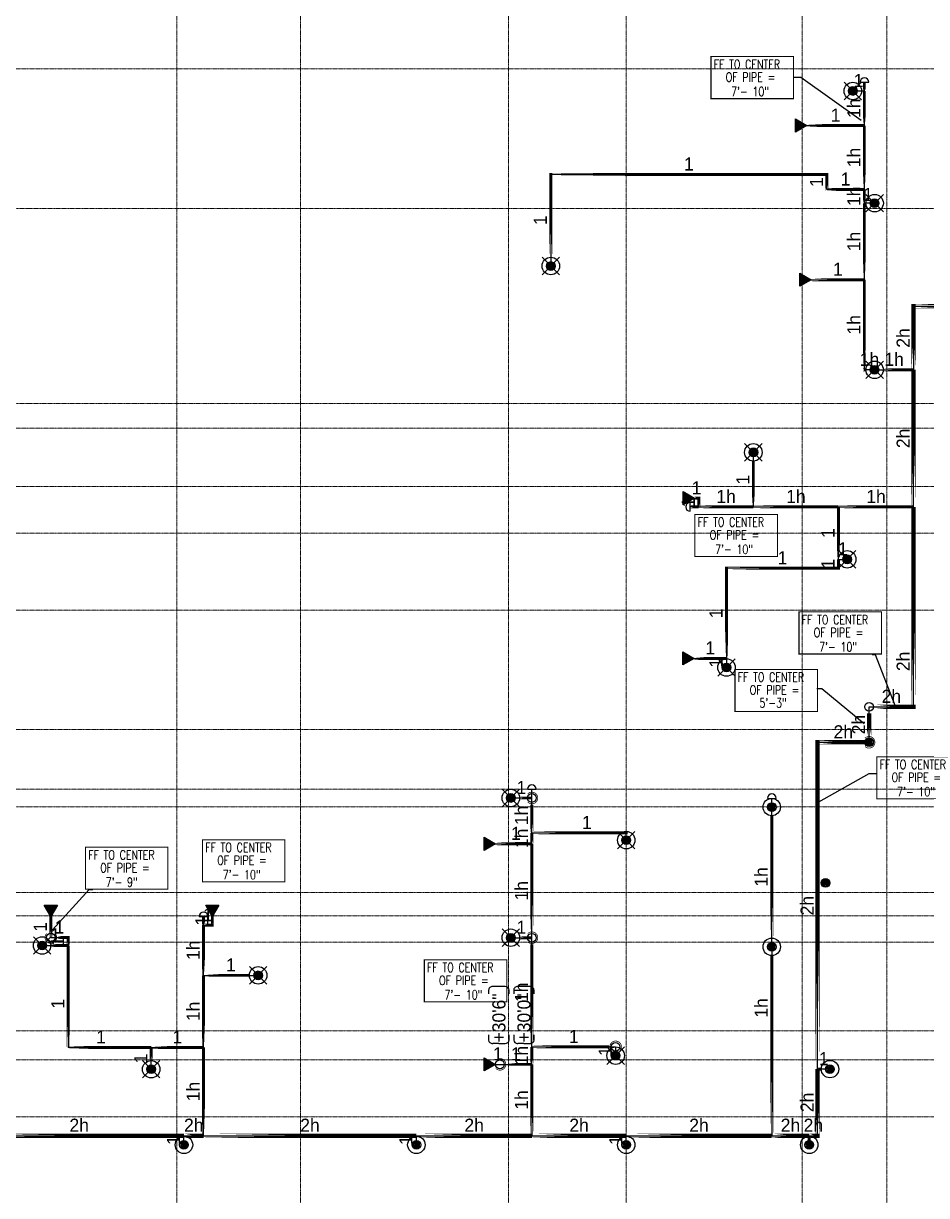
# Model space of a CAD drawing. Header units: inches. Extents: x -6295 to 241, y -496 to 3079.
# Drawn here: x -2546 to -1926, y 285 to 1090 of the extents above; entities that cross this region are included whole.
import ezdxf
from ezdxf.enums import TextEntityAlignment as Align

# ---------------------------------------------------------------- set-up
doc = ezdxf.new("R2010")
doc.units = ezdxf.units.IN
doc.header["$MEASUREMENT"] = 0
doc.linetypes.add('Grid Line', pattern=[0.875, 0.5, -0.125, 0.125, -0.125])
for name, color, linetype in [('Coordination', 1, 'Continuous'), ('headdn', 7, 'Continuous'), ('HEIGHT', 7, 'Continuous'), ('PIPEBL', 4, 'Continuous'), ('pipemn', 6, 'Continuous'), ('PIPESPC', 7, 'Continuous'), ('spk-cap', 7, 'Continuous'), ('spk-pipedrop', 7, 'Continuous'), ('spk-piperise', 7, 'Continuous'), ('TIDYPIPE', 7, 'Continuous')]:
    doc.layers.add(name, color=color, linetype=linetype)
doc.layers.add('S-GRID', color=1, linetype='Continuous', lineweight=9)
doc.styles.add('PDA1', font='ROMAND', dxfattribs={"width": 0.755})
doc.styles.add('PIPE', font='PIPE.SHX')
doc.dimstyles.get("Standard").update_dxf_attribs({"dimtxt": 0.18, "dimasz": 0.18, "dimexe": 0.18, "dimexo": 0.0625, "dimgap": 0.09, "dimtad": 0, "dimtih": 1, "dimtoh": 1, "dimdec": 4, "dimzin": 0, "dimdsep": 46, "dimtxsty": 'Standard', "dimcen": 0.09, "dimadec": 0, "dimazin": 0, "dimtfac": 1, "dimtdec": 4, "dimtofl": 0, "dimtmove": 0, "dimatfit": 3, "dimfxl": 1, "dimtolj": 1, "dimtzin": 0, "dimarcsym": 0})

# ---------------------------------------------------------------- blocks, each defined once
blk = doc.blocks.new('side2')
for p, q in [((0, 0), (7.79, 4.5)), ((7.79, -4.5), (0, 0)), ((7.79, 4.5), (7.79, -4.5))]:
    blk.add_line(p, q)
blk.add_solid([(7.79, -4.5), (0, 0), (7.79, 4.5)])
blk = doc.blocks.new('dpend2')
for p, q in [((-6, -6), (6, 6)), ((6, -6), (-6, 6))]:
    blk.add_line(p, q)
for radius in [6, 3]:
    blk.add_circle((0, 0), radius)
for points in [[(0, 0), (-3, 0), (-2.08, 2.07)], [(0, 0), (-3, 0), (-2.08, -2.07)], [(0, 0), (0, 3), (-2.12, 2.14)], [(0, 0), (0, -3), (-2.12, -2.14)], [(0, 0), (0, 3), (2.12, 2.14)], [(0, 0), (3, 0), (2.08, 2.07)], [(0, 0), (3, 0), (2.08, -2.07)], [(0, 0), (0, -3), (2.12, -2.14)]]:
    blk.add_solid(points)
blk = doc.blocks.new('rise')
blk.add_circle((0, 0), 3)
blk = doc.blocks.new('dpend1')
for radius in [6, 3]:
    blk.add_circle((0, 0), radius)
for points in [[(0.01, 2.97), (-2.53, -1.59), (-2.62, 1.36)], [(0.01, 2.97), (-2.49, -1.59), (2.52, -1.59)], [(2.52, -1.59), (0.01, 2.97), (2.6, 1.47)], [(2.52, -1.59), (-2.53, -1.59), (0.01, -2.98)]]:
    blk.add_solid(points)
blk = doc.blocks.new('PIPESPC')
at = {"layer": 'PIPESPC', "style": 'PIPE', "width": 0.9}
blk.add_attdef('SIZE', text='', height=9, dxfattribs=at).set_placement((0, 4.02), align=Align.CENTER)
at = {"layer": 'PIPESPC', "style": 'PIPE', "flags": 1}
blk.add_attdef('SCHED', (25.3, 3.89), '', height=9, dxfattribs=at)
blk = doc.blocks.new('CAP')
blk.add_line((0, 3), (0, -3))
blk.add_arc((0, 0), 3, 270, 90)
blk = doc.blocks.new('HEIGHTZ')
at = {"layer": 'HEIGHT'}
blk.add_attdef('HEIGHT', (7.81, 2), '', height=9, dxfattribs=at)
blk = doc.blocks.new('HITEBOX')
at = {"layer": 'HEIGHT', "const_width": 0.2}
for points in [[(6.51, 7.59), (2.14, 7.59, 0.423952), (-0.76, 4.59, -0.016569), (-0.76, 0), (-0.76, -4.59, 0.404541), (2.14, -7.59), (6.51, -7.59)], [(41.76, -7.59), (44.89, -7.59, 0.404851), (47.99, -4.59), (47.99, 4.59, 0.423639), (44.89, 7.59), (41.76, 7.59)]]:
    blk.add_lwpolyline(points, format="xyb", dxfattribs=at)
blk = doc.blocks.new('drop')
blk.add_circle((0, 0), 3)
for points in [[(0.01, 2.97), (-2.53, -1.59), (-2.62, 1.36)], [(0.01, 2.97), (-2.49, -1.59), (2.52, -1.59)], [(2.52, -1.59), (0.01, 2.97), (2.6, 1.47)], [(2.52, -1.59), (-2.53, -1.59), (0.01, -2.98)]]:
    blk.add_solid(points)
blk = doc.blocks.new('vvvvbbbbbbbb')
at = {"layer": 'Coordination', "const_width": 0.75}
blk.add_lwpolyline([(2834.89, 1670.01), (2834.89, 1641.14), (2891.57, 1641.14), (2891.57, 1670.01), (2834.89, 1670.01)], dxfattribs=at)
at = {"layer": 'Coordination', "style": 'PDA1', "width": 0.755}
for s, p in [('FF TO CENTER', (2836.77, 1661.59)), ('OF PIPE = ', (2845.03, 1652.74)), ('7\'- 10"', (2848.77, 1642.88))]:
    blk.add_text(s, height=6.3, dxfattribs=at).set_placement(p)
blk = doc.blocks.new('TIDYRUN')
at = {"const_width": 0.5}
blk.add_lwpolyline([(-2.83, 2.83, -2.414214), (-2.83, -2.83, -1.737895)], format="xyb", dxfattribs=at)

msp = doc.modelspace()

# ---------------------------------------------------------------- linework, layer by layer
at = {"layer": 'Coordination', "color": 1, "const_width": 0.75}
for points in [[(-2057.29, 646.31), (-2057.29, 617.44), (-2000.62, 617.44), (-2000.62, 646.31), (-2057.29, 646.31)], [(-2503.7, 524.14), (-2503.7, 495.27), (-2447.03, 495.27), (-2447.03, 524.14), (-2503.7, 524.14)]]:
    msp.add_lwpolyline(points, dxfattribs=at)
at = {"layer": 'HEIGHT', "color": 1}
for points in [[(-2219.56, 375, 0, 2, 0), (-2219.56, 380, 0, 0, 0), (-2219.56, 390, 0, 0, 0)], [(-2202.34, 375, 0, 2, 0), (-2202.34, 380, 0, 0, 0), (-2202.34, 390, 0, 0, 0)]]:
    msp.add_lwpolyline(points, format="xyseb", dxfattribs=at)
at = {"layer": 'PIPEBL', "color": 1}
for p, q in [((-1968.35, 1043.69), (-1968.35, 1049.69)), ((-1976.31, 1043.69), (-1968.35, 1043.69)), ((-1968.35, 1019.95), (-1968.35, 1043.69)), ((-2007.81, 1019.95), (-1968.35, 1019.95)), ((-1968.35, 976.01), (-1968.35, 1019.95)), ((-1994.11, 986.31), (-2183.85, 986.31)), ((-2183.85, 986.31), (-2183.85, 923.43)), ((-1994.11, 976.01), (-1994.11, 986.31)), ((-1968.35, 976.01), (-1994.11, 976.01)), ((-1968.35, 966.59), (-1968.35, 976.01)), ((-1968.35, 914), (-1968.35, 966.59)), ((-1961.31, 966.59), (-1968.35, 966.59)), ((-2004.81, 914), (-1968.35, 914)), ((-1968.35, 852.13), (-1968.35, 914)), ((-1961.31, 852.13), (-1968.35, 852.13)), ((-1961.31, 852.13), (-1934.5, 852.13)), ((-2044.64, 757.93), (-2044.64, 795.43)), ((-2082.14, 757.93), (-2088.14, 757.93)), ((-2085.14, 763.93), (-2082.14, 763.93)), ((-2082.14, 757.93), (-2082.14, 763.93)), ((-2082.14, 757.93), (-2044.64, 757.93)), ((-2044.64, 757.93), (-1986.14, 757.93)), ((-1986.14, 757.93), (-1934.5, 757.93)), ((-1986.14, 721.93), (-1986.14, 757.93)), ((-1986.14, 721.93), (-1980.14, 721.93)), ((-1986.14, 721.93), (-1986.14, 715.82)), ((-1986.14, 715.82), (-2063.14, 715.82)), ((-2063.14, 715.82), (-2063.14, 653.87)), ((-2085.39, 653.87), (-2063.14, 653.87)), ((-2063.14, 653.87), (-2063.14, 647.67)), ((-2196.86, 558), (-2196.86, 564)), ((-2211.31, 558), (-2196.86, 558)), ((-2196.86, 534), (-2196.86, 558)), ((-2032, 551.74), (-2032, 557.74)), ((-2032, 455.74), (-2032, 551.74)), ((-2196.86, 534), (-2132, 534)), ((-2196.86, 526.5), (-2196.86, 534)), ((-2132, 529), (-2132, 534)), ((-2221.81, 526.5), (-2196.86, 526.5)), ((-2196.86, 462), (-2196.86, 526.5)), ((-2527.5, 476.64), (-2527.5, 462.15)), ((-2422.5, 470.64), (-2422.5, 476.64)), ((-2416.5, 470.64), (-2416.5, 476.64)), ((-2422.5, 436.14), (-2422.5, 470.64)), ((-2422.5, 470.64), (-2416.5, 470.64)), ((-2527.5, 462.15), (-2515.63, 462.15)), ((-2515.63, 462.15), (-2515.63, 456.64)), ((-2211.31, 462), (-2196.86, 462)), ((-2196.86, 387), (-2196.86, 462)), ((-2533.5, 456.64), (-2515.63, 456.64)), ((-2515.63, 456.64), (-2515.63, 386.64)), ((-2032, 455.74), (-2032, 326)), ((-2515.51, 446.64), (-2515.51, 386.64)), ((-2422.5, 436.14), (-2385, 436.14)), ((-2422.5, 386.64), (-2422.5, 436.14)), ((-2458.5, 386.64), (-2515.63, 386.64)), ((-2458.5, 371.64), (-2458.5, 386.64)), ((-2458.5, 386.64), (-2422.5, 386.64)), ((-2422.5, 326), (-2422.5, 386.64)), ((-2196.86, 375), (-2196.86, 387)), ((-2196.86, 387), (-2139.31, 387)), ((-2139.31, 387), (-2139.31, 381)), ((-2221.81, 375), (-2218.81, 375)), ((-2218.81, 375), (-2196.86, 375)), ((-2196.86, 375), (-2196.86, 326)), ((-1992, 371.74), (-2000.53, 371.74)), ((-2436, 319.74), (-2436, 326)), ((-2276.25, 319.74), (-2276.25, 326)), ((-2132, 319.74), (-2132, 326)), ((-2006.27, 321.14), (-2006.27, 326))]:
    msp.add_line(p, q, dxfattribs=at)
at = {"layer": 'pipemn', "color": 1}
for p, q in [((-1934.5, 895.87), (-1934.5, 852.13)), ((-1934.5, 895.87), (-1880.5, 895.87)), ((-1934.5, 757.93), (-1934.5, 852.13)), ((-1934.5, 620.61), (-1934.5, 757.93)), ((-1965.11, 596.25), (-1965.11, 620.61)), ((-1965.11, 620.61), (-1934.5, 620.61)), ((-2000.53, 371.74), (-2000.53, 596.25)), ((-2000.53, 596.25), (-1965.11, 596.25)), ((-2000.53, 326), (-2000.53, 371.74)), ((-2580, 326), (-2436, 326)), ((-2436, 326), (-2422.5, 326)), ((-2422.5, 326), (-2276.25, 326)), ((-2276.25, 326), (-2196.86, 326)), ((-2196.86, 326), (-2132, 326)), ((-2132, 326), (-2032, 326)), ((-2032, 326), (-2006.27, 326)), ((-2006.27, 326), (-2000.53, 326))]:
    msp.add_line(p, q, dxfattribs=at)
at = {"layer": 'S-GRID', "linetype": 'Grid Line'}
for p, q in [((-2441, 1771.74), (-2441, -484.26)), ((-2356, 1771.74), (-2356, -484.26)), ((-2213, 1771.74), (-2213, -484.26)), ((-2132, 1771.74), (-2132, -484.26)), ((-2011, 1771.74), (-2011, -484.26)), ((-1953, 1771.74), (-1953, -484.26)), ((-3666.39, 1059), (228, 1059)), ((228, 963), (-3666.39, 963)), ((228, 829), (-3666.39, 829)), ((-3666.39, 812), (228, 812)), ((-3666.39, 772), (228, 772)), ((-3666.39, 740), (228, 740)), ((-3666.39, 687), (228, 687)), ((-3666.39, 605), (228, 605)), ((-3666.39, 564), (228, 564)), ((228, 552), (-3666.39, 552)), ((-3666.39, 493), (228, 493)), ((-3666.39, 477), (228, 477)), ((-3666.39, 459), (228, 459)), ((-3666.39, 398), (228, 398)), ((-3666.39, 378), (228, 378)), ((-3666.39, 339), (226, 339))]:
    msp.add_line(p, q, dxfattribs=at)
at = {"layer": 'TIDYPIPE', "color": 1}
for points, const_width in [([(-1968.35, 1043.69), (-1968.35, 1049.69)], 2), ([(-1968.35, 1019.95), (-1968.35, 1043.69)], 2), ([(-2007.81, 1019.95), (-1968.35, 1019.95)], 2), ([(-1968.35, 976.01), (-1968.35, 1019.95)], 2), ([(-2184.85, 986.31), (-1993.11, 986.31)], 2), ([(-2183.85, 929.43), (-2183.85, 987.31)], 2), ([(-1994.11, 975.01), (-1994.11, 987.31)], 2), ([(-1995.11, 976.01), (-1968.35, 976.01)], 2), ([(-1968.35, 966.59), (-1968.35, 976.01)], 2), ([(-1968.35, 914), (-1968.35, 966.59)], 2), ([(-2004.81, 914), (-1968.35, 914)], 2), ([(-1968.35, 851.13), (-1968.35, 914)], 2), ([(-1936, 895.87), (-1879, 895.87)], 3), ([(-1934.5, 852.13), (-1934.5, 897.37)], 3), ([(-1934.5, 757.93), (-1934.5, 852.13)], 3), ([(-1969.35, 852.13), (-1967.31, 852.13)], 2), ([(-1955.31, 852.13), (-1934.5, 852.13)], 2), ([(-2044.64, 757.93), (-2044.64, 789.43)], 2), ([(-2082.14, 757.93), (-2082.14, 764.93)], 2), ([(-2088.14, 757.93), (-2082.14, 757.93)], 2), ([(-2085.14, 763.93), (-2081.14, 763.93)], 2), ([(-2082.14, 757.93), (-2044.64, 757.93)], 2), ([(-2044.64, 757.93), (-1986.14, 757.93)], 2), ([(-1986.14, 721.93), (-1986.14, 757.93)], 2), ([(-1986.14, 757.93), (-1934.5, 757.93)], 2), ([(-1934.5, 619.11), (-1934.5, 757.93)], 3), ([(-2064.14, 715.82), (-1985.14, 715.82)], 2), ([(-2063.14, 653.87), (-2063.14, 716.82)], 2), ([(-1986.14, 714.82), (-1986.14, 721.93)], 2), ([(-2085.39, 653.87), (-2063.14, 653.87)], 2), ([(-1960.61, 620.61), (-1933, 620.61)], 3), ([(-1965.11, 600.75), (-1965.11, 616.11)], 3), ([(-2002.03, 596.25), (-1965.11, 596.25)], 3), ([(-2000.53, 371.74), (-2000.53, 597.75)], 3), ([(-2205.31, 558), (-2196.86, 558)], 2), ([(-2196.86, 534), (-2196.86, 553.5)], 2), ([(-2032, 461.74), (-2032, 545.74)], 2), ([(-2196.86, 534), (-2131, 534)], 2), ([(-2196.86, 526.5), (-2196.86, 534)], 2), ([(-2221.81, 526.5), (-2196.86, 526.5)], 2), ([(-2196.86, 466.5), (-2196.86, 526.5)], 2), ([(-2527.5, 462.15), (-2527.5, 476.64)], 2), ([(-2422.5, 470.64), (-2422.5, 476.64)], 2), ([(-2416.5, 469.64), (-2416.5, 476.64)], 2), ([(-2422.5, 470.64), (-2415.5, 470.64)], 2), ([(-2422.5, 436.14), (-2422.5, 470.64)], 2), ([(-2523, 462.15), (-2514.63, 462.15)], 2), ([(-2515.63, 456.64), (-2515.63, 463.15)], 2), ([(-2205.31, 462), (-2196.86, 462)], 2), ([(-2527.5, 456.64), (-2515.63, 456.64)], 2), ([(-2515.63, 385.64), (-2515.63, 456.64)], 2), ([(-2196.86, 387), (-2196.86, 457.5)], 2), ([(-2515.51, 386.64), (-2515.51, 446.64)], 2), ([(-2032, 326), (-2032, 449.74)], 2), ([(-2422.5, 436.14), (-2391, 436.14)], 2), ([(-2422.5, 386.64), (-2422.5, 436.14)], 2), ([(-2515.51, 386.64), (-2458.5, 386.64)], 2), ([(-2458.5, 386.64), (-2422.5, 386.64)], 2), ([(-2458.5, 377.64), (-2458.5, 386.64)], 2), ([(-2422.5, 326), (-2422.5, 386.64)], 2), ([(-2196.86, 387), (-2143.81, 387)], 2), ([(-2196.86, 375), (-2196.86, 387)], 2), ([(-2214.31, 375), (-2196.86, 375)], 2), ([(-2196.86, 326), (-2196.86, 375)], 2), ([(-2000.53, 324.5), (-2000.53, 371.74)], 3), ([(-2000.53, 371.74), (-1998, 371.74)], 2), ([(-2580, 326), (-2436, 326)], 3), ([(-2436, 326), (-2422.5, 326)], 3), ([(-2422.5, 326), (-2276.25, 326)], 3), ([(-2276.25, 326), (-2196.86, 326)], 3), ([(-2196.86, 326), (-2132, 326)], 3), ([(-2132, 326), (-2032, 326)], 3), ([(-2032, 326), (-2006.27, 326)], 3), ([(-2006.27, 326), (-1999.03, 326)], 3), ([(-2006.27, 321.14), (-2006.27, 326)], 2)]:
    msp.add_lwpolyline(points, close=True, dxfattribs=dict(at, const_width=const_width))

# ---------------------------------------------------------------- block references
at = {"layer": 'headdn', "color": 1}
for name, p in [('dpend2', (-1976.31, 1043.69)), ('dpend2', (-1961.31, 966.59)), ('dpend2', (-2183.85, 923.43)), ('dpend2', (-1961.31, 852.13)), ('dpend2', (-2211.31, 558)), ('dpend1', (-2032, 551.74)), ('dpend2', (-2132, 529)), ('dpend2', (-2211.31, 462)), ('dpend2', (-2533.5, 456.64)), ('dpend1', (-2032, 455.74)), ('dpend2', (-2385, 436.14)), ('dpend2', (-2139.31, 381)), ('dpend2', (-2458.5, 371.64)), ('dpend1', (-1992, 371.74)), ('dpend1', (-2436, 319.74)), ('dpend1', (-2276.25, 319.74)), ('dpend1', (-2132, 319.74)), ('dpend1', (-2006.23, 319.74))]:
    msp.add_blockref(name, p, dxfattribs=at)
for name, p, rotation in [('side2', (-2007.81, 1019.95), 180), ('side2', (-2004.81, 914), 180), ('dpend2', (-2044.64, 795.43), 90), ('side2', (-2085.14, 763.93), 180), ('dpend2', (-1980.14, 721.93), 90), ('side2', (-2085.39, 653.87), 180), ('dpend2', (-2063.14, 647.67), 90), ('side2', (-2221.81, 526.5), 180), ('side2', (-2527.5, 476.64), 90), ('side2', (-2416.5, 476.64), 90), ('side2', (-2221.81, 375), 180)]:
    msp.add_blockref(name, p, dxfattribs=dict(at, rotation=rotation))
at = {"layer": 'HEIGHT', "color": 1, "xscale": 0.8022813706338147, "yscale": 0.9240368455764032, "rotation": 90}
for p in [(-2219.56, 390), (-2202.34, 390)]:
    msp.add_blockref('HITEBOX', p, dxfattribs=at)
at = {"layer": 'HEIGHT', "color": 1}
ref = msp.add_blockref('HEIGHTZ', (-2219.56, 375), dxfattribs=dict(at, xscale=1.087077405149051, zscale=1.087077405149051, rotation=90))
ref.add_attrib('HEIGHT', '+30\'6"', dxfattribs={"height": 9, "rotation": 90, "style": 'PIPE'}).set_placement((-2219.56, 390), align=Align.MIDDLE_LEFT)
ref = msp.add_blockref('HEIGHTZ', (-2202.34, 375), dxfattribs=dict(at, xscale=1.087077405149051, zscale=1.087077405149051, rotation=90))
ref.add_attrib('HEIGHT', '+30\'0"', dxfattribs={"height": 9, "rotation": 90, "style": 'PIPE'}).set_placement((-2202.34, 390), align=Align.MIDDLE_LEFT)
at = {"layer": 'PIPESPC', "color": 1}
for p in [(-4908.68, -602.71), (-4919.68, -917.21), (-4848.18, -984.21), (-4794.68, -1083.71), (-5258.18, -1140.71), (-5105.68, -1223.21)]:
    msp.add_blockref('vvvvbbbbbbbb', p, dxfattribs=at)
ref = msp.add_blockref('PIPESPC', (-1972.33, 1043.69), dxfattribs=at)
ref.add_attrib('SIZE', '1', dxfattribs={"color": 0, "height": 9, "style": 'PIPE'}).set_placement((-1972.33, 1043.69), align=Align.BOTTOM_CENTER)
ref = msp.add_blockref('PIPESPC', (-1988.08, 1019.95), dxfattribs=at)
ref.add_attrib('SIZE', '1', dxfattribs={"color": 0, "height": 9, "style": 'PIPE'}).set_placement((-1988.08, 1019.95), align=Align.BOTTOM_CENTER)
ref = msp.add_blockref('PIPESPC', (-1968.35, 1031.82), dxfattribs=dict(at, rotation=90))
ref.add_attrib('SIZE', '1h', dxfattribs={"color": 0, "height": 9, "rotation": 90, "style": 'PIPE'}).set_placement((-1968.35, 1031.82), align=Align.BOTTOM_CENTER)
ref = msp.add_blockref('PIPESPC', (-1968.35, 997.98), dxfattribs=dict(at, rotation=90))
ref.add_attrib('SIZE', '1h', dxfattribs={"color": 0, "height": 9, "rotation": 90, "style": 'PIPE'}).set_placement((-1968.35, 997.98), align=Align.BOTTOM_CENTER)
ref = msp.add_blockref('PIPESPC', (-2088.98, 986.31), dxfattribs=at)
ref.add_attrib('SIZE', '1', dxfattribs={"color": 0, "height": 9, "style": 'PIPE'}).set_placement((-2088.98, 986.31), align=Align.BOTTOM_CENTER)
ref = msp.add_blockref('PIPESPC', (-1994.11, 981.16), dxfattribs=dict(at, rotation=90))
ref.add_attrib('SIZE', '1', dxfattribs={"color": 0, "height": 9, "rotation": 90, "style": 'PIPE'}).set_placement((-1994.11, 981.16), align=Align.BOTTOM_CENTER)
ref = msp.add_blockref('PIPESPC', (-1981.23, 976.01), dxfattribs=at)
ref.add_attrib('SIZE', '1', dxfattribs={"color": 0, "height": 9, "style": 'PIPE'}).set_placement((-1981.23, 976.01), align=Align.BOTTOM_CENTER)
ref = msp.add_blockref('PIPESPC', (-1968.35, 971.3), dxfattribs=dict(at, rotation=90))
ref.add_attrib('SIZE', '1h', dxfattribs={"color": 0, "height": 9, "rotation": 90, "style": 'PIPE'}).set_placement((-1968.35, 971.3), align=Align.BOTTOM_CENTER)
ref = msp.add_blockref('PIPESPC', (-1965.81, 965.43), dxfattribs=at)
ref.add_attrib('SIZE', '1', dxfattribs={"color": 0, "height": 9, "style": 'PIPE'}).set_placement((-1965.81, 965.43), align=Align.BOTTOM_CENTER)
ref = msp.add_blockref('PIPESPC', (-2183.85, 954.87), dxfattribs=dict(at, rotation=90))
ref.add_attrib('SIZE', '1', dxfattribs={"color": 0, "height": 9, "rotation": 90, "style": 'PIPE'}).set_placement((-2183.85, 954.87), align=Align.BOTTOM_CENTER)
ref = msp.add_blockref('PIPESPC', (-1968.35, 940.29), dxfattribs=dict(at, rotation=90))
ref.add_attrib('SIZE', '1h', dxfattribs={"color": 0, "height": 9, "rotation": 90, "style": 'PIPE'}).set_placement((-1968.35, 940.29), align=Align.BOTTOM_CENTER)
ref = msp.add_blockref('PIPESPC', (-1986.58, 914), dxfattribs=at)
ref.add_attrib('SIZE', '1', dxfattribs={"color": 0, "height": 9, "style": 'PIPE'}).set_placement((-1986.58, 914), align=Align.BOTTOM_CENTER)
ref = msp.add_blockref('PIPESPC', (-1968.35, 883.06), dxfattribs=dict(at, rotation=90))
ref.add_attrib('SIZE', '1h', dxfattribs={"color": 0, "height": 9, "rotation": 90, "style": 'PIPE'}).set_placement((-1968.35, 883.06), align=Align.BOTTOM_CENTER)
ref = msp.add_blockref('PIPESPC', (-1934.5, 874), dxfattribs=dict(at, rotation=90))
ref.add_attrib('SIZE', '2h', dxfattribs={"color": 0, "height": 9, "rotation": 90, "style": 'PIPE'}).set_placement((-1934.5, 874), align=Align.BOTTOM_CENTER)
ref = msp.add_blockref('PIPESPC', (-1964.83, 852.13), dxfattribs=at)
ref.add_attrib('SIZE', '1h', dxfattribs={"color": 0, "height": 9, "style": 'PIPE'}).set_placement((-1964.83, 852.13), align=Align.BOTTOM_CENTER)
ref = msp.add_blockref('PIPESPC', (-1947.91, 852.13), dxfattribs=at)
ref.add_attrib('SIZE', '1h', dxfattribs={"color": 0, "height": 9, "style": 'PIPE'}).set_placement((-1947.91, 852.13), align=Align.BOTTOM_CENTER)
ref = msp.add_blockref('PIPESPC', (-1934.5, 805.03), dxfattribs=dict(at, rotation=90))
ref.add_attrib('SIZE', '2h', dxfattribs={"color": 0, "height": 9, "rotation": 90, "style": 'PIPE'}).set_placement((-1934.5, 805.03), align=Align.BOTTOM_CENTER)
ref = msp.add_blockref('PIPESPC', (-2083.64, 763.93), dxfattribs=at)
ref.add_attrib('SIZE', '1', dxfattribs={"color": 0, "height": 9, "style": 'PIPE'}).set_placement((-2083.64, 763.93), align=Align.BOTTOM_CENTER)
ref = msp.add_blockref('PIPESPC', (-2044.64, 776.68), dxfattribs=dict(at, rotation=90))
ref.add_attrib('SIZE', '1', dxfattribs={"color": 0, "height": 9, "rotation": 90, "style": 'PIPE'}).set_placement((-2044.64, 776.68), align=Align.BOTTOM_CENTER)
ref = msp.add_blockref('PIPESPC', (-2063.39, 757.93), dxfattribs=at)
ref.add_attrib('SIZE', '1h', dxfattribs={"color": 0, "height": 9, "style": 'PIPE'}).set_placement((-2063.39, 757.93), align=Align.BOTTOM_CENTER)
ref = msp.add_blockref('PIPESPC', (-2015.39, 757.93), dxfattribs=at)
ref.add_attrib('SIZE', '1h', dxfattribs={"color": 0, "height": 9, "style": 'PIPE'}).set_placement((-2015.39, 757.93), align=Align.BOTTOM_CENTER)
ref = msp.add_blockref('PIPESPC', (-1960.32, 757.93), dxfattribs=at)
ref.add_attrib('SIZE', '1h', dxfattribs={"color": 0, "height": 9, "style": 'PIPE'}).set_placement((-1960.32, 757.93), align=Align.BOTTOM_CENTER)
ref = msp.add_blockref('PIPESPC', (-2082.14, 760.93), dxfattribs=dict(at, rotation=90))
ref.add_attrib('SIZE', '1', dxfattribs={"color": 0, "height": 9, "rotation": 90, "style": 'PIPE'}).set_placement((-2082.14, 760.93), align=Align.BOTTOM_CENTER)
ref = msp.add_blockref('PIPESPC', (-1986.14, 739.93), dxfattribs=dict(at, rotation=90))
ref.add_attrib('SIZE', '1', dxfattribs={"color": 0, "height": 9, "rotation": 90, "style": 'PIPE'}).set_placement((-1986.14, 739.93), align=Align.BOTTOM_CENTER)
ref = msp.add_blockref('PIPESPC', (-1983.14, 721.93), dxfattribs=at)
ref.add_attrib('SIZE', '1', dxfattribs={"color": 0, "height": 9, "style": 'PIPE'}).set_placement((-1983.14, 721.93), align=Align.BOTTOM_CENTER)
ref = msp.add_blockref('PIPESPC', (-2024.64, 715.82), dxfattribs=at)
ref.add_attrib('SIZE', '1', dxfattribs={"color": 0, "height": 9, "style": 'PIPE'}).set_placement((-2024.64, 715.82), align=Align.BOTTOM_CENTER)
ref = msp.add_blockref('PIPESPC', (-1986.14, 718.87), dxfattribs=dict(at, rotation=90))
ref.add_attrib('SIZE', '1', dxfattribs={"color": 0, "height": 9, "rotation": 90, "style": 'PIPE'}).set_placement((-1986.14, 718.87), align=Align.BOTTOM_CENTER)
ref = msp.add_blockref('PIPESPC', (-2063.14, 684.85), dxfattribs=dict(at, rotation=90))
ref.add_attrib('SIZE', '1', dxfattribs={"color": 0, "height": 9, "rotation": 90, "style": 'PIPE'}).set_placement((-2063.14, 684.85), align=Align.BOTTOM_CENTER)
ref = msp.add_blockref('PIPESPC', (-2074.27, 653.87), dxfattribs=at)
ref.add_attrib('SIZE', '1', dxfattribs={"color": 0, "height": 9, "style": 'PIPE'}).set_placement((-2074.27, 653.87), align=Align.BOTTOM_CENTER)
ref = msp.add_blockref('PIPESPC', (-2063.14, 650.77), dxfattribs=dict(at, rotation=90))
ref.add_attrib('SIZE', '1', dxfattribs={"color": 0, "height": 9, "rotation": 90, "style": 'PIPE'}).set_placement((-2063.14, 650.77), align=Align.BOTTOM_CENTER)
ref = msp.add_blockref('PIPESPC', (-1934.5, 651.83), dxfattribs=dict(at, rotation=90))
ref.add_attrib('SIZE', '2h', dxfattribs={"color": 0, "height": 9, "rotation": 90, "style": 'PIPE'}).set_placement((-1934.5, 651.83), align=Align.BOTTOM_CENTER)
ref = msp.add_blockref('PIPESPC', (-1949.8, 620.61), dxfattribs=at)
ref.add_attrib('SIZE', '2h', dxfattribs={"color": 0, "height": 9, "style": 'PIPE'}).set_placement((-1949.8, 620.61), align=Align.BOTTOM_CENTER)
ref = msp.add_blockref('PIPESPC', (-1965.11, 608.43), dxfattribs=dict(at, rotation=90))
ref.add_attrib('SIZE', '2h', dxfattribs={"color": 0, "height": 9, "rotation": 90, "style": 'PIPE'}).set_placement((-1965.11, 608.43), align=Align.BOTTOM_CENTER)
ref = msp.add_blockref('PIPESPC', (-1982.82, 596.25), dxfattribs=at)
ref.add_attrib('SIZE', '2h', dxfattribs={"color": 0, "height": 9, "style": 'PIPE'}).set_placement((-1982.82, 596.25), align=Align.BOTTOM_CENTER)
ref = msp.add_blockref('PIPESPC', (-2204.08, 558), dxfattribs=at)
ref.add_attrib('SIZE', '1', dxfattribs={"color": 0, "height": 9, "style": 'PIPE'}).set_placement((-2204.08, 558), align=Align.BOTTOM_CENTER)
ref = msp.add_blockref('PIPESPC', (-2196.86, 546), dxfattribs=dict(at, rotation=90))
ref.add_attrib('SIZE', '1h', dxfattribs={"color": 0, "height": 9, "rotation": 90, "style": 'PIPE'}).set_placement((-2196.86, 546), align=Align.BOTTOM_CENTER)
ref = msp.add_blockref('PIPESPC', (-2159.08, 534), dxfattribs=at)
ref.add_attrib('SIZE', '1', dxfattribs={"color": 0, "height": 9, "style": 'PIPE'}).set_placement((-2159.08, 534), align=Align.BOTTOM_CENTER)
ref = msp.add_blockref('PIPESPC', (-2207.83, 526.5), dxfattribs=at)
ref.add_attrib('SIZE', '1', dxfattribs={"color": 0, "height": 9, "style": 'PIPE'}).set_placement((-2207.83, 526.5), align=Align.BOTTOM_CENTER)
ref = msp.add_blockref('PIPESPC', (-2196.86, 530.25), dxfattribs=dict(at, rotation=90))
ref.add_attrib('SIZE', '1h', dxfattribs={"color": 0, "height": 9, "rotation": 90, "style": 'PIPE'}).set_placement((-2196.86, 530.25), align=Align.BOTTOM_CENTER)
ref = msp.add_blockref('PIPESPC', (-2032, 503.74), dxfattribs=dict(at, rotation=90))
ref.add_attrib('SIZE', '1h', dxfattribs={"color": 0, "height": 9, "rotation": 90, "style": 'PIPE'}).set_placement((-2032, 503.74), align=Align.BOTTOM_CENTER)
ref = msp.add_blockref('PIPESPC', (-2196.86, 494.25), dxfattribs=dict(at, rotation=90))
ref.add_attrib('SIZE', '1h', dxfattribs={"color": 0, "height": 9, "rotation": 90, "style": 'PIPE'}).set_placement((-2196.86, 494.25), align=Align.BOTTOM_CENTER)
ref = msp.add_blockref('PIPESPC', (-2000.53, 484), dxfattribs=dict(at, rotation=90))
ref.add_attrib('SIZE', '2h', dxfattribs={"color": 0, "height": 9, "rotation": 90, "style": 'PIPE'}).set_placement((-2000.53, 484), align=Align.BOTTOM_CENTER)
ref = msp.add_blockref('PIPESPC', (-2416.5, 473.64), dxfattribs=dict(at, rotation=90))
ref.add_attrib('SIZE', '1', dxfattribs={"color": 0, "height": 9, "rotation": 90, "style": 'PIPE'}).set_placement((-2416.5, 473.64), align=Align.BOTTOM_CENTER)
ref = msp.add_blockref('PIPESPC', (-2419.5, 470.64), dxfattribs=at)
ref.add_attrib('SIZE', '1', dxfattribs={"color": 0, "height": 9, "style": 'PIPE'}).set_placement((-2419.5, 470.64), align=Align.BOTTOM_CENTER)
ref = msp.add_blockref('PIPESPC', (-2527.5, 469.39), dxfattribs=dict(at, rotation=90))
ref.add_attrib('SIZE', '1', dxfattribs={"color": 0, "height": 9, "rotation": 90, "style": 'PIPE'}).set_placement((-2527.5, 469.39), align=Align.BOTTOM_CENTER)
ref = msp.add_blockref('PIPESPC', (-2524.56, 456.64), dxfattribs=at)
ref.add_attrib('SIZE', '1', dxfattribs={"color": 0, "height": 9, "style": 'PIPE'}).set_placement((-2524.56, 456.64), align=Align.BOTTOM_CENTER)
ref = msp.add_blockref('PIPESPC', (-2521.56, 462.15), dxfattribs=at)
ref.add_attrib('SIZE', '1', dxfattribs={"color": 0, "height": 9, "style": 'PIPE'}).set_placement((-2521.56, 462.15), align=Align.BOTTOM_CENTER)
ref = msp.add_blockref('PIPESPC', (-2204.08, 462), dxfattribs=at)
ref.add_attrib('SIZE', '1', dxfattribs={"color": 0, "height": 9, "style": 'PIPE'}).set_placement((-2204.08, 462), align=Align.BOTTOM_CENTER)
ref = msp.add_blockref('PIPESPC', (-2515.63, 459.39), dxfattribs=dict(at, rotation=90))
ref.add_attrib('SIZE', '1', dxfattribs={"color": 0, "height": 9, "rotation": 90, "style": 'PIPE'}).set_placement((-2515.63, 459.39), align=Align.BOTTOM_CENTER)
ref = msp.add_blockref('PIPESPC', (-2422.5, 453.39), dxfattribs=dict(at, rotation=90))
ref.add_attrib('SIZE', '1h', dxfattribs={"color": 0, "height": 9, "rotation": 90, "style": 'PIPE'}).set_placement((-2422.5, 453.39), align=Align.BOTTOM_CENTER)
ref = msp.add_blockref('PIPESPC', (-2403.75, 436.14), dxfattribs=at)
ref.add_attrib('SIZE', '1', dxfattribs={"color": 0, "height": 9, "style": 'PIPE'}).set_placement((-2403.75, 436.14), align=Align.BOTTOM_CENTER)
ref = msp.add_blockref('PIPESPC', (-2196.86, 424.5), dxfattribs=dict(at, rotation=90))
ref.add_attrib('SIZE', '1h', dxfattribs={"color": 0, "height": 9, "rotation": 90, "style": 'PIPE'}).set_placement((-2196.86, 424.5), align=Align.BOTTOM_CENTER)
ref = msp.add_blockref('PIPESPC', (-2515.51, 416.64), dxfattribs=dict(at, rotation=90))
ref.add_attrib('SIZE', '1', dxfattribs={"color": 0, "height": 9, "rotation": 90, "style": 'PIPE'}).set_placement((-2515.51, 416.64), align=Align.BOTTOM_CENTER)
ref = msp.add_blockref('PIPESPC', (-2032, 413.74), dxfattribs=dict(at, rotation=90))
ref.add_attrib('SIZE', '1h', dxfattribs={"color": 0, "height": 9, "rotation": 90, "style": 'PIPE'}).set_placement((-2032, 413.74), align=Align.BOTTOM_CENTER)
ref = msp.add_blockref('PIPESPC', (-2422.5, 411.39), dxfattribs=dict(at, rotation=90))
ref.add_attrib('SIZE', '1h', dxfattribs={"color": 0, "height": 9, "rotation": 90, "style": 'PIPE'}).set_placement((-2422.5, 411.39), align=Align.BOTTOM_CENTER)
ref = msp.add_blockref('PIPESPC', (-2493, 386.64), dxfattribs=at)
ref.add_attrib('SIZE', '1', dxfattribs={"color": 0, "height": 9, "style": 'PIPE'}).set_placement((-2493, 386.64), align=Align.BOTTOM_CENTER)
ref = msp.add_blockref('PIPESPC', (-2440.5, 386.64), dxfattribs=at)
ref.add_attrib('SIZE', '1', dxfattribs={"color": 0, "height": 9, "style": 'PIPE'}).set_placement((-2440.5, 386.64), align=Align.BOTTOM_CENTER)
ref = msp.add_blockref('PIPESPC', (-2168.08, 387), dxfattribs=at)
ref.add_attrib('SIZE', '1', dxfattribs={"color": 0, "height": 9, "style": 'PIPE'}).set_placement((-2168.08, 387), align=Align.BOTTOM_CENTER)
ref = msp.add_blockref('PIPESPC', (-2220.31, 375), dxfattribs=at)
ref.add_attrib('SIZE', '1', dxfattribs={"color": 0, "height": 9, "style": 'PIPE'}).set_placement((-2220.31, 375), align=Align.BOTTOM_CENTER)
ref = msp.add_blockref('PIPESPC', (-2207.83, 375), dxfattribs=at)
ref.add_attrib('SIZE', '1', dxfattribs={"color": 0, "height": 9, "style": 'PIPE'}).set_placement((-2207.83, 375), align=Align.BOTTOM_CENTER)
ref = msp.add_blockref('PIPESPC', (-2196.86, 381), dxfattribs=dict(at, rotation=90))
ref.add_attrib('SIZE', '1h', dxfattribs={"color": 0, "height": 9, "rotation": 90, "style": 'PIPE'}).set_placement((-2196.86, 381), align=Align.BOTTOM_CENTER)
ref = msp.add_blockref('PIPESPC', (-2139.31, 384), dxfattribs=dict(at, rotation=90))
ref.add_attrib('SIZE', '1', dxfattribs={"color": 0, "height": 9, "rotation": 90, "style": 'PIPE'}).set_placement((-2139.31, 384), align=Align.BOTTOM_CENTER)
ref = msp.add_blockref('PIPESPC', (-2458.5, 379.14), dxfattribs=dict(at, rotation=90))
ref.add_attrib('SIZE', '1', dxfattribs={"color": 0, "height": 9, "rotation": 90, "style": 'PIPE'}).set_placement((-2458.5, 379.14), align=Align.BOTTOM_CENTER)
ref = msp.add_blockref('PIPESPC', (-1996.27, 371.74), dxfattribs=at)
ref.add_attrib('SIZE', '1', dxfattribs={"color": 0, "height": 9, "style": 'PIPE'}).set_placement((-1996.27, 371.74), align=Align.BOTTOM_CENTER)
ref = msp.add_blockref('PIPESPC', (-2422.5, 356.32), dxfattribs=dict(at, rotation=90))
ref.add_attrib('SIZE', '1h', dxfattribs={"color": 0, "height": 9, "rotation": 90, "style": 'PIPE'}).set_placement((-2422.5, 356.32), align=Align.BOTTOM_CENTER)
ref = msp.add_blockref('PIPESPC', (-2196.86, 350.5), dxfattribs=dict(at, rotation=90))
ref.add_attrib('SIZE', '1h', dxfattribs={"color": 0, "height": 9, "rotation": 90, "style": 'PIPE'}).set_placement((-2196.86, 350.5), align=Align.BOTTOM_CENTER)
ref = msp.add_blockref('PIPESPC', (-2000.53, 348.87), dxfattribs=dict(at, rotation=90))
ref.add_attrib('SIZE', '2h', dxfattribs={"color": 0, "height": 9, "rotation": 90, "style": 'PIPE'}).set_placement((-2000.53, 348.87), align=Align.BOTTOM_CENTER)
ref = msp.add_blockref('PIPESPC', (-2508, 326), dxfattribs=at)
ref.add_attrib('SIZE', '2h', dxfattribs={"color": 0, "height": 9, "style": 'PIPE'}).set_placement((-2508, 326), align=Align.BOTTOM_CENTER)
ref = msp.add_blockref('PIPESPC', (-2429.25, 326), dxfattribs=at)
ref.add_attrib('SIZE', '2h', dxfattribs={"color": 0, "height": 9, "style": 'PIPE'}).set_placement((-2429.25, 326), align=Align.BOTTOM_CENTER)
ref = msp.add_blockref('PIPESPC', (-2349.38, 326), dxfattribs=at)
ref.add_attrib('SIZE', '2h', dxfattribs={"color": 0, "height": 9, "style": 'PIPE'}).set_placement((-2349.38, 326), align=Align.BOTTOM_CENTER)
ref = msp.add_blockref('PIPESPC', (-2236.55, 326), dxfattribs=at)
ref.add_attrib('SIZE', '2h', dxfattribs={"color": 0, "height": 9, "style": 'PIPE'}).set_placement((-2236.55, 326), align=Align.BOTTOM_CENTER)
ref = msp.add_blockref('PIPESPC', (-2164.43, 326), dxfattribs=at)
ref.add_attrib('SIZE', '2h', dxfattribs={"color": 0, "height": 9, "style": 'PIPE'}).set_placement((-2164.43, 326), align=Align.BOTTOM_CENTER)
ref = msp.add_blockref('PIPESPC', (-2082, 326), dxfattribs=at)
ref.add_attrib('SIZE', '2h', dxfattribs={"color": 0, "height": 9, "style": 'PIPE'}).set_placement((-2082, 326), align=Align.BOTTOM_CENTER)
ref = msp.add_blockref('PIPESPC', (-2019.13, 326), dxfattribs=at)
ref.add_attrib('SIZE', '2h', dxfattribs={"color": 0, "height": 9, "style": 'PIPE'}).set_placement((-2019.13, 326), align=Align.BOTTOM_CENTER)
ref = msp.add_blockref('PIPESPC', (-2003.4, 326), dxfattribs=at)
ref.add_attrib('SIZE', '2h', dxfattribs={"color": 0, "height": 9, "style": 'PIPE'}).set_placement((-2003.4, 326), align=Align.BOTTOM_CENTER)
ref = msp.add_blockref('PIPESPC', (-2436, 322.87), dxfattribs=dict(at, rotation=90))
ref.add_attrib('SIZE', '1', dxfattribs={"color": 0, "height": 9, "rotation": 90, "style": 'PIPE'}).set_placement((-2436, 322.87), align=Align.BOTTOM_CENTER)
ref = msp.add_blockref('PIPESPC', (-2276.25, 322.87), dxfattribs=dict(at, rotation=90))
ref.add_attrib('SIZE', '1', dxfattribs={"color": 0, "height": 9, "rotation": 90, "style": 'PIPE'}).set_placement((-2276.25, 322.87), align=Align.BOTTOM_CENTER)
ref = msp.add_blockref('PIPESPC', (-2132, 322.87), dxfattribs=dict(at, rotation=90.0000000000166))
ref.add_attrib('SIZE', '1', dxfattribs={"color": 0, "height": 9, "rotation": 90, "style": 'PIPE'}).set_placement((-2132, 322.87), align=Align.BOTTOM_CENTER)
at = {"layer": 'spk-cap', "color": 1}
for p, rotation in [((-1968.35, 1049.69), 90.00000000002773), ((-2088.14, 757.93), 180.0000000000541), ((-2196.86, 564), 90.00000000002773), ((-2032, 557.74), 90.00000000002773), ((-2422.5, 476.64), 90.00000000002773)]:
    msp.add_blockref('CAP', p, dxfattribs=dict(at, rotation=rotation))
at = {"layer": 'spk-pipedrop', "color": 1}
msp.add_blockref('drop', (-1965.11, 596.25), dxfattribs=at)
at = {"layer": 'spk-pipedrop', "color": 1, "rotation": 90.00000000002746}
msp.add_blockref('drop', (-1995.07, 499.62), dxfattribs=at)
at = {"layer": 'spk-piperise', "color": 1}
for p in [(-1965.11, 620.61), (-2139.31, 387)]:
    msp.add_blockref('rise', p, dxfattribs=at)
for p, rotation in [((-2196.86, 558), 90.00000000002773), ((-2527.5, 462.15), 180.0000000000556), ((-2196.86, 462), 270.0000000000834), ((-2218.81, 375), 180.0000000000833)]:
    msp.add_blockref('rise', p, dxfattribs=dict(at, rotation=rotation))
at = {"layer": 'TIDYPIPE', "color": 1}
for p in [(-1965.11, 596.25), (-2196.86, 558), (-2196.86, 462), (-2218.81, 375)]:
    msp.add_blockref('TIDYRUN', p, dxfattribs=at)
for p, rotation in [((-2527.5, 462.15), 270), ((-2139.31, 387), 90)]:
    msp.add_blockref('TIDYRUN', p, dxfattribs=dict(at, rotation=rotation))

# ---------------------------------------------------------------- texts
at = {"layer": 'Coordination', "color": 1, "style": 'PDA1', "width": 0.755}
for s, p in [('FF TO CENTER', (-2055.41, 637.88)), ('OF PIPE = ', (-2047.16, 629.03)), ('5\'-3"', (-2040.42, 620.17)), ('FF TO CENTER', (-2501.82, 515.72)), ('OF PIPE = ', (-2493.57, 506.87)), ('7\'- 9"', (-2489.83, 497.01))]:
    msp.add_text(s, height=6.3, dxfattribs=at).set_placement(p)

# ---------------------------------------------------------------- leaders
at = {"layer": 'Coordination', "color": 1}
for points in [[(-1970.59, 1023.42), (-2012.09, 1052.92), (-2016.59, 1052.92)], [(-1947.09, 621.42), (-1960.59, 656.42), (-1963.09, 656.42)], [(-1968.59, 608.92), (-1997.59, 632.92), (-2001.09, 632.92)], [(-1999.59, 555.42), (-1965.09, 574.92), (-1960.09, 574.92)], [(-2526.38, 467.42), (-2501.22, 495.06), (-2498.59, 495.06)]]:
    msp.add_leader(points, dimstyle='Standard', dxfattribs=at)

doc.saveas('drawing.dxf')
